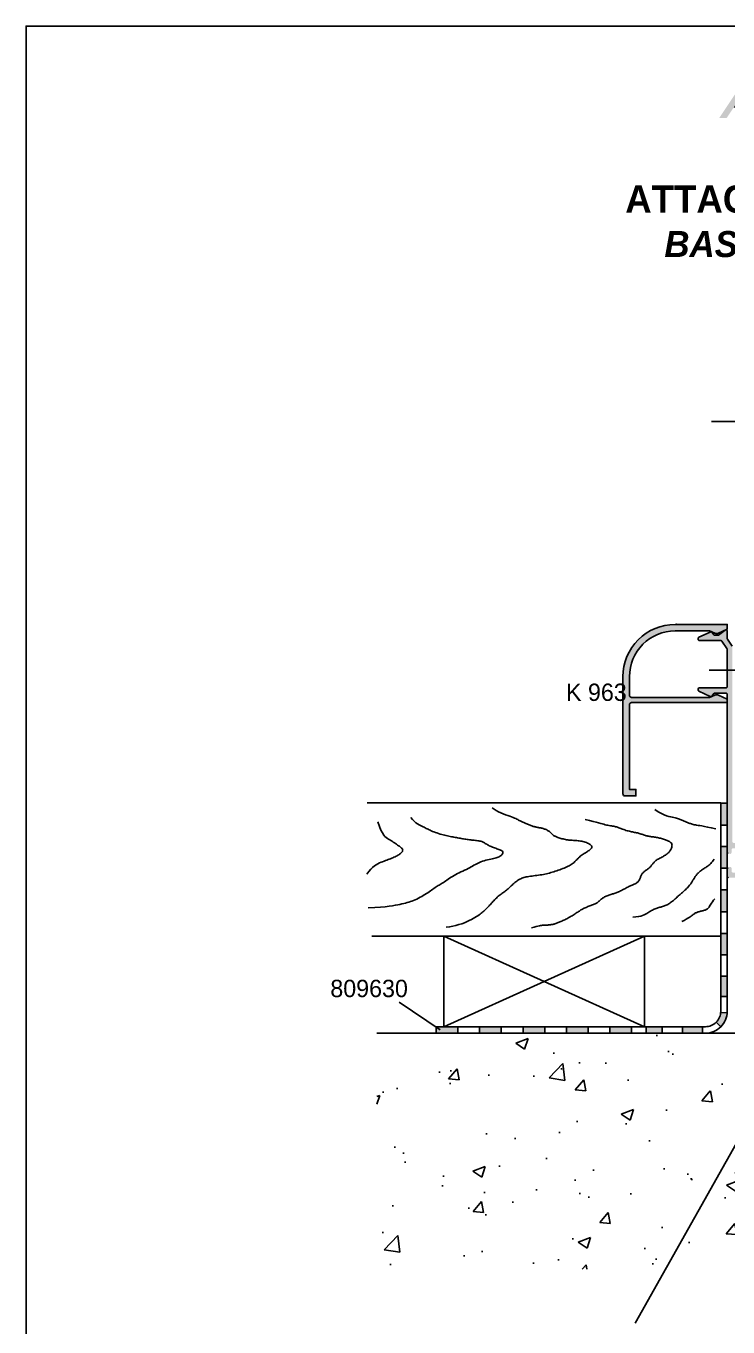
# Model space of a CAD drawing. Header units: millimetres. Extents: x -153 to 2280, y 0 to 724.
# Drawn here: x 1150 to 1230.8, y 544.2 to 694 of the extents above; entities that cross this region are included whole.
import ezdxf
from ezdxf.enums import TextEntityAlignment as Align

# ---------------------------------------------------------------- set-up
doc = ezdxf.new("R2010")
doc.units = ezdxf.units.MM
doc.header["$LTSCALE"] = 0.025
doc.header["$MEASUREMENT"] = 0
doc.linetypes.add('CENTER', pattern=[2, 1.25, -0.25, 0.25, -0.25])
for name, color, linetype in [('ASSI', 1, 'CENTER'), ('FILL', 253, 'Continuous'), ('FINE', 7, 'Continuous'), ('GOMMA', 80, 'Continuous'), ('GROSSA', 8, 'Continuous'), ('MARCHIO', 7, 'Continuous'), ('MURO', 5, 'Continuous'), ('QUOTE', 254, 'Continuous'), ('TESTO', 2, 'Continuous'), ('TRATTEGGI', 140, 'Continuous')]:
    doc.layers.add(name, color=color, linetype=linetype)
doc.styles.add('Aluk Text', font='GOTHIC.TTF')
doc.styles.add('CARTIGLIO', font='GOTHIC.TTF')
doc.styles.get("Standard").update_dxf_attribs({"font": 'arial.ttf'})

# ---------------------------------------------------------------- blocks, each defined once
blk = doc.blocks.new('NMC')
at = {"layer": 'MARCHIO'}
blk.add_line((3.48, -10.6), (3.48, -5), dxfattribs=at)
at = {"layer": 'MARCHIO', "const_width": 0.715}
blk.add_lwpolyline([(-16.55, -6.25), (-16.55, -9.16, -1), (-18.71, -9.16), (-18.71, -6.25)], format="xyb", dxfattribs=at)
at = {"layer": 'MARCHIO'}
blk.add_lwpolyline([(15.08, -10.6), (-8.93, -10.6), (-8.93, -5), (15.08, -5)], close=True, dxfattribs=at)
blk.add_circle((-13.11, -5.43), 0.354, dxfattribs=at)
for points in [[(-15.33, -4.97), (-13.83, -4.97), (-15.33, -10.6), (-13.83, -10.6)], [(-25.23, -10.6), (-24.37, -10.6), (-22.33, -6.25), (-22.31, -7.51)], [(-22.33, -6.25), (-22.31, -7.51), (-21.6, -6.25), (-21.6, -10.6)], [(-21.23, -6.25), (-20.51, -6.25), (-21.23, -10.6), (-20.51, -9.88)], [(-12.31, -6.35), (-10.47, -6.35), (-13.81, -8.47), (-11.97, -8.47)], [(-23.11, -8.71), (-23.58, -9.42), (-22.31, -8.71), (-22.31, -9.42)], [(-22.31, -10.6), (-21.6, -10.6), (-22.31, -7.51)], [(-13.81, -8.47), (-11.97, -8.47), (-12.31, -10.6), (-10.47, -10.6)], [(-20.51, -9.88), (-21.23, -10.6), (-19.14, -9.88), (-19.14, -10.6)]]:
    blk.add_solid(points, dxfattribs=at)
blk.add_text('R', height=0.356, dxfattribs=at).set_placement((-13.11, -5.43), align=Align.MIDDLE)
at = {"layer": 'MARCHIO', "color": 2, "style": 'CARTIGLIO'}
for tag, p in [('SERIE', (-2.72, -7.8)), ('PAG', (9.28, -7.8))]:
    blk.add_attdef(tag, text='', height=2.4, dxfattribs=at).set_placement(p, align=Align.MIDDLE)
blk.add_attdef('REVISIONE', text='', height=1.2, dxfattribs=at).set_placement((16.73, -7.8), align=Align.MIDDLE_LEFT)

msp = doc.modelspace()

# ---------------------------------------------------------------- hatches: boundary and pattern name
at = {"layer": 'FILL'}
h = msp.add_hatch(color=256, dxfattribs=at)
edge = h.paths.add_edge_path()
edge.add_arc((1224.698, 619.093), 5.25, 90, 180)
edge.add_line((1219.448, 619.093), (1219.448, 616.943))
edge.add_arc((1219.698, 616.943), 0.25, 180, 270)
edge.add_line((1219.698, 616.693), (1228.669, 616.693))
edge.add_line((1228.669, 616.693), (1229.28, 616.953))
edge.add_arc((1229.476, 616.493), 0.5, 65, 113.06, ccw=False)
edge.add_line((1229.687, 616.946), (1230.698, 616.475))
edge.add_line((1230.698, 616.475), (1230.698, 616.093))
edge.add_line((1230.698, 616.093), (1219.698, 616.093))
edge.add_arc((1219.698, 615.843), 0.25, 90, 180)
edge.add_line((1219.448, 615.843), (1219.448, 606.093))
edge.add_line((1219.448, 606.093), (1220.198, 606.093))
edge.add_line((1220.198, 606.093), (1220.198, 605.343))
edge.add_line((1220.198, 605.343), (1218.948, 605.343))
edge.add_arc((1218.948, 605.593), 0.25, 180, 270, ccw=False)
edge.add_line((1218.698, 605.593), (1218.698, 619.093))
edge.add_arc((1224.698, 619.093), 6, 90, 180, ccw=False)
edge.add_line((1224.698, 625.093), (1230.698, 625.093))
edge.add_line((1230.698, 625.093), (1230.698, 624.562))
edge.add_line((1230.698, 624.562), (1229.687, 624.09))
edge.add_arc((1229.476, 624.543), 0.5, 246.94, 295, ccw=False)
edge.add_line((1229.28, 624.083), (1228.669, 624.343))
edge.add_line((1228.669, 624.343), (1224.698, 624.343))
h = msp.add_hatch(color=256, dxfattribs=at)
edge = h.paths.add_edge_path()
edge.add_line((1229.153, 623.903), (1228.953, 624.168))
edge.add_arc((1228.823, 624.093), 0.15, 30, 120)
edge.add_line((1228.748, 624.223), (1227.435, 623.613))
edge.add_arc((1227.499, 623.477), 0.15, 114.92105, 180)
edge.add_line((1227.349, 623.477), (1227.349, 623.393))
edge.add_arc((1227.499, 623.393), 0.15, 180, 270)
edge.add_line((1227.499, 623.243), (1229.969, 623.243))
edge.add_arc((1229.969, 623.093), 0.15, 34.55348, 90, ccw=False)
edge.add_line((1230.092, 623.178), (1230.672, 622.336))
edge.add_arc((1230.548, 622.251), 0.15, 0, 34.55348, ccw=False)
edge.add_line((1230.698, 622.251), (1230.698, 617.943))
edge.add_arc((1230.548, 617.943), 0.15, -90, 0, ccw=False)
edge.add_line((1230.548, 617.793), (1227.499, 617.793))
edge.add_arc((1227.499, 617.643), 0.15, 90, 180)
edge.add_line((1227.349, 617.643), (1227.349, 617.559))
edge.add_arc((1227.499, 617.559), 0.15, 180, 245.07895)
edge.add_line((1227.435, 617.423), (1228.748, 616.813))
edge.add_arc((1228.823, 616.943), 0.15, 240, 330)
edge.add_line((1228.953, 616.868), (1229.153, 617.134))
edge.add_arc((1229.273, 617.043), 0.15, 90, 142.94732, ccw=False)
edge.add_line((1229.273, 617.193), (1230.548, 617.193))
edge.add_arc((1230.548, 617.043), 0.15, 0, 90, ccw=False)
edge.add_line((1230.698, 617.043), (1230.698, 598.881))
edge.add_arc((1230.848, 598.881), 0.15, 180, 255)
edge.add_line((1230.81, 598.736), (1231.01, 598.682))
edge.add_arc((1231.048, 598.827), 0.15, 255, 360)
edge.add_line((1231.198, 598.827), (1231.198, 599.177))
edge.add_arc((1231.348, 599.177), 0.15, 90, 180, ccw=False)
edge.add_line((1231.348, 599.327), (1232.448, 599.327))
edge.add_arc((1232.448, 599.177), 0.15, 0, 90, ccw=False)
edge.add_line((1232.598, 599.177), (1232.598, 596.677))
edge.add_arc((1232.448, 596.677), 0.15, -90, 0, ccw=False)
edge.add_line((1232.448, 596.527), (1231.348, 596.527))
edge.add_arc((1231.348, 596.677), 0.15, 180, 270, ccw=False)
edge.add_line((1231.198, 596.677), (1231.198, 597.027))
edge.add_arc((1231.048, 597.027), 0.15, 0, 105)
edge.add_line((1231.01, 597.172), (1230.81, 597.118))
edge.add_arc((1230.848, 596.973), 0.15, 105, 180)
edge.add_line((1230.698, 596.973), (1230.698, 596.077))
edge.add_arc((1230.848, 596.077), 0.15, 180, 270)
edge.add_line((1230.848, 595.927), (1232.948, 595.927))
edge.add_arc((1232.948, 596.177), 0.25, 270, 360)
edge.add_line((1233.198, 596.177), (1233.198, 599.677))
edge.add_arc((1232.948, 599.677), 0.25, 0, 90)
edge.add_line((1232.948, 599.927), (1231.448, 599.927))
edge.add_arc((1231.448, 600.077), 0.15, 180, 270, ccw=False)
edge.add_line((1231.298, 600.077), (1231.298, 622.526))
edge.add_arc((1231.148, 622.526), 0.15, 360, 394.55348)
edge.add_line((1231.272, 622.611), (1230.725, 623.406))
edge.add_arc((1230.848, 623.491), 0.15, 180, 214.55348, ccw=False)
edge.add_line((1230.698, 623.491), (1230.698, 624.326))
edge.add_arc((1230.548, 624.326), 0.15, 0, 126.56321)
edge.add_line((1230.459, 624.447), (1229.685, 623.873))
edge.add_arc((1229.596, 623.993), 0.15, 270, 306.56321, ccw=False)
edge.add_line((1229.596, 623.843), (1229.273, 623.843))
edge.add_arc((1229.273, 623.993), 0.15, 217.05268, 270, ccw=False)
h = msp.add_hatch(dxfattribs=at)
h.set_pattern_fill('AR-CONC', color=256, scale=0.08, style=0)
h.set_pattern_definition([(50, (1145, 397), (14.5748, -1.2751), [1.524, -16.764]), (355, (1145, 397), (-2.8194, 15.2845), [1.2192, -13.4112]), (100.451, (1146.215, 396.894), (11.7554, 14.0093), [1.2952, -14.2472]), (46.184, (1145, 401.064), (21.6863, -3.3634), [2.286, -25.146]), (96.636, (1146.807, 400.784), (18.9923, 19.794), [1.9428, -21.3708]), (351.184, (1145, 401.064), (18.9924, 19.794), [1.8288, -20.1168]), (21, (1147.032, 400.048), (12.1292, -8.18124), [1.524, -16.764]), (326, (1147.032, 400.048), (4.9442, 14.735), [1.2192, -13.4112]), (71.4514, (1148.043, 399.366), (17.0733, 6.5538), [1.2952, -14.2472]), (37.5, (1145, 397), (0.24709, 6.7644), [0, -13.24864, 0, -13.6144, 0, -13.462]), (7.5, (1145, 397), (5.34557, 8.01445), [0, -7.76224, 0, -12.94384, 0, -5.1308]), (327.5, (1140.4686, 397), (10.84725, -0.4583), [0, -5.08, 0, -15.8496, 0, -21.0312]), (317.5, (1138.437, 397), (11.85033, 2.03412), [0, -6.604, 0, -10.52576, 0, -14.9352])])
h.paths.add_polyline_path([(1324.438, 573.028), (1319.438, 578.028), (1280.519, 578.028), (1264.403, 578.028), (1264.403, 573.738), (1265.553, 567.341, -0.4907267), (1265.311, 567.028), (1254.247, 567.028), (1243.184, 567.028, -0.4907267), (1242.942, 567.341), (1244.092, 573.738), (1244.092, 578.028), (1233.622, 578.028), (1229.486, 578.028), (1205.123, 550.863), (1324.438, 550.863)])
h.paths.add_polyline_path([(1229.486, 578.028), (1190.388, 578.028), (1190.388, 550.863), (1205.123, 550.863)])
at = {"layer": 'FINE'}
h = msp.add_hatch(color=256, dxfattribs=at)
h.paths.add_polyline_path([(1230.698, 604.519), (1229.948, 604.519), (1229.948, 601.992), (1230.698, 601.992)])
h.paths.add_polyline_path([(1230.698, 599.519), (1229.948, 599.519), (1229.948, 597.019), (1230.698, 597.019)])
h.paths.add_polyline_path([(1230.698, 594.519), (1229.948, 594.519), (1229.948, 592.019), (1230.698, 592.019)])
h.paths.add_polyline_path([(1230.698, 589.519), (1229.948, 589.519), (1229.948, 589.184), (1229.948, 587.045), (1230.698, 587.045)])
h.paths.add_polyline_path([(1230.698, 584.615), (1229.948, 584.615), (1229.948, 582.239), (1230.698, 582.239)])
h.paths.add_polyline_path([(1230.693, 580.365), (1229.944, 580.41, -0.1815019), (1229.436, 579.291), (1229.966, 578.76, 0.1820376)])
h.paths.add_polyline_path([(1227.836, 578.778), (1225.537, 578.778), (1225.537, 578.028), (1227.836, 578.028)])
h.paths.add_polyline_path([(1223.228, 578.778), (1221.352, 578.778), (1221.352, 578.028), (1223.228, 578.028)])
h.paths.add_polyline_path([(1219.698, 578.778), (1217.198, 578.778), (1217.198, 578.028), (1219.698, 578.028)])
h.paths.add_polyline_path([(1214.698, 578.778), (1212.198, 578.778), (1212.198, 578.028), (1214.698, 578.028)])
h.paths.add_polyline_path([(1209.698, 578.778), (1207.198, 578.778), (1207.198, 578.028), (1209.698, 578.028)])
h.paths.add_polyline_path([(1204.698, 578.778), (1202.198, 578.778), (1202.198, 578.028), (1204.698, 578.028)])
h.paths.add_polyline_path([(1199.698, 578.778), (1198.09, 578.778), (1197.198, 578.778), (1197.198, 578.028), (1199.698, 578.028)])

# ---------------------------------------------------------------- linework, layer by layer
at = {"layer": 'ASSI', "ltscale": 250}
for p, q in [((1228.872, 648.472), (1312.886, 648.472)), ((1236.433, 619.844), (1228.532, 619.844))]:
    msp.add_line(p, q, dxfattribs=at)
at = {"layer": 'FINE'}
for p, q in [((1198.09, 578.778), (1221.198, 589.184)), ((1198.09, 589.184), (1221.198, 578.778))]:
    msp.add_line(p, q, dxfattribs=at)
msp.add_lwpolyline([(1189.245, 604.545), (1229.948, 604.545), (1229.948, 589.184), (1189.808, 589.184)], dxfattribs=at)
msp.add_lwpolyline([(1198.09, 589.184), (1221.198, 589.184), (1221.198, 578.778), (1198.09, 578.778)], close=True, dxfattribs=at)
at = {"layer": 'FINE', "color": 1, "linetype": 'ByBlock'}
msp.add_point((1224.872, 625.093), dxfattribs=at)
at = {"layer": 'GOMMA'}
for p, q in [((1229.948, 601.992), (1230.698, 601.992)), ((1229.948, 599.519), (1230.698, 599.519)), ((1229.948, 597.019), (1230.698, 597.019)), ((1229.948, 594.519), (1230.698, 594.519)), ((1229.948, 592.019), (1230.698, 592.019)), ((1229.948, 589.519), (1230.698, 589.519)), ((1229.948, 587.045), (1230.698, 587.045)), ((1229.948, 584.615), (1230.698, 584.615)), ((1229.948, 582.239), (1230.698, 582.239)), ((1229.944, 580.41), (1230.693, 580.365)), ((1199.698, 578.778), (1199.698, 578.028)), ((1202.198, 578.778), (1202.198, 578.028)), ((1204.698, 578.778), (1204.698, 578.028)), ((1207.198, 578.778), (1207.198, 578.028)), ((1209.698, 578.778), (1209.698, 578.028)), ((1212.198, 578.778), (1212.198, 578.028)), ((1214.698, 578.778), (1214.698, 578.028)), ((1217.198, 578.778), (1217.198, 578.028)), ((1219.698, 578.778), (1219.698, 578.028)), ((1221.352, 578.778), (1221.352, 578.028)), ((1223.228, 578.778), (1223.228, 578.028)), ((1225.537, 578.778), (1225.537, 578.028)), ((1227.836, 578.778), (1227.836, 578.028)), ((1229.966, 578.76), (1229.436, 579.291))]:
    msp.add_line(p, q, dxfattribs=at)
msp.add_lwpolyline([(1197.198, 578.028), (1228.198, 578.028, 0.4142136), (1230.698, 580.528), (1230.698, 604.519), (1229.948, 604.519), (1229.948, 580.528, -0.4142136), (1228.198, 578.778), (1197.198, 578.778), (1197.198, 578.028)], format="xyb", close=True, dxfattribs=at)
at = {"layer": 'GROSSA'}
msp.add_lwpolyline([(1224.698, 624.343, 0.4142136), (1219.448, 619.093), (1219.448, 616.943, 0.4142136), (1219.698, 616.693), (1228.669, 616.693), (1229.28, 616.953, -0.2128302), (1229.687, 616.946), (1230.698, 616.475), (1230.698, 616.093), (1219.698, 616.093, 0.4142136), (1219.448, 615.843), (1219.448, 606.093), (1220.198, 606.093), (1220.198, 605.343), (1218.948, 605.343, -0.4142136), (1218.698, 605.593), (1218.698, 619.093, -0.4142136), (1224.698, 625.093), (1230.698, 625.093), (1230.698, 624.562), (1229.687, 624.09, -0.2128302), (1229.28, 624.083), (1228.669, 624.343)], format="xyb", close=True, dxfattribs=at)
for points in [[(1231.272, 622.611), (1230.725, 623.406, -0.1519209), (1230.698, 623.491), (1230.698, 624.326, 0.6161862), (1230.459, 624.447), (1229.685, 623.873, -0.1609045), (1229.596, 623.843), (1229.273, 623.843, -0.2352262), (1229.153, 623.903), (1228.953, 624.168, 0.4142136), (1228.748, 624.223), (1227.435, 623.613, 0.2918472), (1227.349, 623.477), (1227.349, 623.393, 0.4142136), (1227.499, 623.243), (1229.969, 623.243, -0.2467644), (1230.092, 623.178), (1230.672, 622.336, -0.1519209), (1230.698, 622.251), (1230.698, 617.943, -0.4142136), (1230.548, 617.793), (1227.499, 617.793, 0.4142136), (1227.349, 617.643), (1227.349, 617.559, 0.2918472), (1227.435, 617.423), (1228.748, 616.813, 0.4142136), (1228.953, 616.868), (1229.153, 617.134, -0.2352262), (1229.273, 617.193), (1230.548, 617.193, -0.4142136), (1230.698, 617.043), (1230.698, 598.881, 0.3394543), (1230.81, 598.736)], [(1230.81, 597.118, 0.3394543), (1230.698, 596.973), (1230.698, 596.077, 0.4142136), (1230.848, 595.927)]]:
    msp.add_lwpolyline(points, format="xyb", dxfattribs=at)
at = {"layer": 'MARCHIO'}
for points in [[(1360, 694), (1150, 694), (1150, 397), (1360, 397)], [(1150, 397), (1150, 694), (1360, 694), (1360, 397)]]:
    msp.add_lwpolyline(points, close=True, dxfattribs=at)
at = {"layer": 'MURO'}
msp.add_lwpolyline([(1190.388, 578.028), (1319.438, 578.028), (1324.438, 573.028), (1324.438, 550.863)], dxfattribs=at)
at = {"layer": 'QUOTE'}
for p, q in [((1243.409, 586.113), (1220.116, 544.65)), ((1192.931, 581.584), (1197.673, 578.418))]:
    msp.add_line(p, q, dxfattribs=at)
at = {"layer": 'TRATTEGGI'}
for points in [[(1203.664, 603.991), (1203.871, 603.812), (1204.108, 603.655), (1204.366, 603.517), (1204.637, 603.395), (1204.911, 603.287), (1205.181, 603.19), (1205.438, 603.102), (1205.673, 603.02), (1205.88, 602.943), (1206.06, 602.87), (1206.218, 602.801), (1206.355, 602.736), (1206.475, 602.674), (1206.582, 602.617), (1206.68, 602.564), (1206.77, 602.514), (1206.858, 602.469), (1206.942, 602.426), (1207.026, 602.387), (1207.108, 602.349), (1207.19, 602.312), (1207.274, 602.276), (1207.358, 602.239), (1207.446, 602.202), (1207.536, 602.163), (1207.628, 602.124), (1207.723, 602.084), (1207.818, 602.044), (1207.914, 602.005), (1208.009, 601.967), (1208.104, 601.931), (1208.197, 601.898), (1208.288, 601.868), (1208.376, 601.841), (1208.463, 601.816), (1208.549, 601.794), (1208.634, 601.773), (1208.719, 601.755), (1208.804, 601.737), (1208.889, 601.721), (1208.975, 601.706), (1209.061, 601.69), (1209.149, 601.675), (1209.236, 601.658), (1209.324, 601.64), (1209.413, 601.619), (1209.501, 601.596), (1209.59, 601.569), (1209.678, 601.539), (1209.766, 601.505), (1209.852, 601.467), (1209.937, 601.427), (1210.018, 601.384), (1210.097, 601.338), (1210.171, 601.29), (1210.24, 601.24), (1210.304, 601.189), (1210.363, 601.137), (1210.418, 601.084), (1210.471, 601.032), (1210.521, 600.982), (1210.571, 600.933), (1210.62, 600.887), (1210.67, 600.844), (1210.722, 600.804), (1210.776, 600.768), (1210.834, 600.735), (1210.897, 600.702), (1210.966, 600.671), (1211.042, 600.64), (1211.126, 600.607), (1211.219, 600.574), (1211.322, 600.538), (1211.434, 600.501), (1211.553, 600.463), (1211.678, 600.426), (1211.807, 600.391), (1211.939, 600.358), (1212.073, 600.329), (1212.206, 600.304), (1212.339, 600.284), (1212.47, 600.269), (1212.6, 600.258), (1212.731, 600.249), (1212.862, 600.242), (1212.993, 600.235), (1213.127, 600.228), (1213.262, 600.219), (1213.399, 600.209), (1213.538, 600.195), (1213.678, 600.178), (1213.818, 600.157), (1213.957, 600.132), (1214.096, 600.102), (1214.233, 600.067), (1214.367, 600.025), (1214.498, 599.978), (1214.624, 599.925), (1214.74, 599.868), (1214.846, 599.807), (1214.939, 599.743), (1215.016, 599.678), (1215.073, 599.611), (1215.11, 599.544), (1215.124, 599.478), (1215.116, 599.413), (1215.088, 599.347), (1215.042, 599.282), (1214.979, 599.216), (1214.903, 599.149), (1214.813, 599.082), (1214.713, 599.013), (1214.605, 598.943), (1214.49, 598.87), (1214.371, 598.797), (1214.249, 598.721), (1214.128, 598.643), (1214.008, 598.563), (1213.893, 598.481), (1213.785, 598.397), (1213.685, 598.311), (1213.591, 598.222), (1213.502, 598.133), (1213.417, 598.044), (1213.332, 597.955), (1213.247, 597.867), (1213.16, 597.781), (1213.067, 597.697), (1212.969, 597.616), (1212.865, 597.538), (1212.753, 597.463), (1212.635, 597.39), (1212.509, 597.319), (1212.377, 597.25), (1212.236, 597.182), (1212.088, 597.115), (1211.933, 597.049), (1211.77, 596.984), (1211.603, 596.92), (1211.432, 596.857), (1211.259, 596.796), (1211.084, 596.737), (1210.91, 596.68), (1210.738, 596.625), (1210.568, 596.573), (1210.401, 596.523), (1210.234, 596.475), (1210.067, 596.43), (1209.898, 596.388), (1209.726, 596.349), (1209.551, 596.313), (1209.37, 596.279), (1209.184, 596.249), (1208.993, 596.222), (1208.801, 596.196), (1208.608, 596.172), (1208.418, 596.148), (1208.233, 596.125), (1208.054, 596.102), (1207.885, 596.077), (1207.725, 596.051), (1207.576, 596.022), (1207.435, 595.99), (1207.301, 595.955), (1207.173, 595.914), (1207.05, 595.868), (1206.93, 595.816), (1206.813, 595.756), (1206.696, 595.689), (1206.58, 595.615), (1206.467, 595.536), (1206.355, 595.452), (1206.245, 595.364), (1206.138, 595.273), (1206.035, 595.182), (1205.935, 595.09), (1205.838, 594.999), (1205.745, 594.908), (1205.654, 594.819), (1205.563, 594.732), (1205.473, 594.647), (1205.381, 594.564), (1205.288, 594.484), (1205.192, 594.406), (1205.092, 594.332), (1204.989, 594.259), (1204.883, 594.187), (1204.775, 594.114), (1204.666, 594.04), (1204.557, 593.962), (1204.448, 593.879), (1204.339, 593.791), (1204.233, 593.696), (1204.128, 593.595), (1204.026, 593.492), (1203.927, 593.387), (1203.831, 593.282), (1203.74, 593.18), (1203.653, 593.081), (1203.571, 592.989), (1203.495, 592.904), (1203.423, 592.826), (1203.355, 592.754), (1203.289, 592.685), (1203.226, 592.62), (1203.164, 592.557), (1203.102, 592.495), (1203.039, 592.432), (1202.975, 592.368), (1202.908, 592.302), (1202.837, 592.234), (1202.762, 592.162), (1202.68, 592.088), (1202.592, 592.01), (1202.495, 591.928), (1202.389, 591.842), (1202.273, 591.751), (1202.145, 591.655), (1202.002, 591.555), (1201.844, 591.451), (1201.669, 591.344), (1201.474, 591.232), (1201.257, 591.117), (1201.018, 590.998), (1200.754, 590.877), (1200.467, 590.756), (1200.158, 590.638), (1199.829, 590.528), (1199.482, 590.427), (1199.118, 590.341), (1198.739, 590.271), (1198.346, 590.222)], [(1222.353, 603.788), (1222.764, 603.534), (1223.128, 603.336), (1223.448, 603.186), (1223.73, 603.075), (1223.977, 602.995), (1224.194, 602.939), (1224.385, 602.898), (1224.556, 602.864), (1224.709, 602.831), (1224.848, 602.796), (1224.974, 602.76), (1225.09, 602.724), (1225.197, 602.686), (1225.297, 602.649), (1225.392, 602.611), (1225.484, 602.573), (1225.576, 602.535), (1225.667, 602.497), (1225.757, 602.459), (1225.846, 602.421), (1225.936, 602.383), (1226.025, 602.345), (1226.113, 602.307), (1226.202, 602.27), (1226.291, 602.232), (1226.381, 602.194), (1226.474, 602.158), (1226.572, 602.122), (1226.675, 602.089), (1226.785, 602.058), (1226.904, 602.029), (1227.033, 602.004), (1227.175, 601.981), (1227.34, 601.958), (1227.537, 601.929), (1227.778, 601.891), (1228.073, 601.84), (1228.434, 601.771), (1228.87, 601.679), (1229.393, 601.561)], [(1190.496, 602.371), (1190.679, 601.829), (1190.85, 601.407), (1191.01, 601.087), (1191.161, 600.851), (1191.306, 600.681), (1191.447, 600.559), (1191.584, 600.467), (1191.72, 600.388), (1191.856, 600.306), (1191.992, 600.221), (1192.128, 600.132), (1192.261, 600.042), (1192.392, 599.952), (1192.519, 599.864), (1192.641, 599.778), (1192.758, 599.696), (1192.868, 599.62), (1192.971, 599.548), (1193.065, 599.48), (1193.147, 599.415), (1193.218, 599.352), (1193.274, 599.289), (1193.316, 599.227), (1193.34, 599.165), (1193.347, 599.101), (1193.337, 599.036), (1193.312, 598.97), (1193.272, 598.903), (1193.219, 598.837), (1193.154, 598.771), (1193.079, 598.706), (1192.994, 598.642), (1192.902, 598.579), (1192.802, 598.518), (1192.695, 598.459), (1192.583, 598.4), (1192.465, 598.343), (1192.341, 598.287), (1192.214, 598.232), (1192.083, 598.178), (1191.948, 598.124), (1191.81, 598.071), (1191.667, 598.016), (1191.519, 597.96), (1191.366, 597.902), (1191.207, 597.841), (1191.041, 597.775), (1190.867, 597.705), (1190.686, 597.629), (1190.497, 597.539), (1190.301, 597.43), (1190.099, 597.295), (1189.89, 597.126), (1189.675, 596.916), (1189.455, 596.659), (1189.23, 596.347)], [(1194.294, 602.877), (1194.485, 602.634), (1194.676, 602.433), (1194.865, 602.268), (1195.049, 602.135), (1195.227, 602.026), (1195.396, 601.937), (1195.555, 601.863), (1195.7, 601.797), (1195.83, 601.735), (1195.949, 601.676), (1196.061, 601.618), (1196.169, 601.562), (1196.277, 601.506), (1196.389, 601.449), (1196.509, 601.392), (1196.641, 601.333), (1196.788, 601.272), (1196.947, 601.209), (1197.117, 601.146), (1197.294, 601.084), (1197.475, 601.023), (1197.658, 600.965), (1197.84, 600.911), (1198.017, 600.861), (1198.187, 600.816), (1198.352, 600.776), (1198.511, 600.74), (1198.665, 600.708), (1198.815, 600.678), (1198.962, 600.651), (1199.106, 600.624), (1199.249, 600.599), (1199.391, 600.574), (1199.533, 600.549), (1199.673, 600.524), (1199.813, 600.499), (1199.952, 600.475), (1200.09, 600.451), (1200.227, 600.428), (1200.363, 600.405), (1200.499, 600.383), (1200.634, 600.362), (1200.769, 600.342), (1200.904, 600.323), (1201.038, 600.304), (1201.173, 600.286), (1201.308, 600.269), (1201.444, 600.253), (1201.58, 600.238), (1201.716, 600.222), (1201.85, 600.206), (1201.98, 600.189), (1202.106, 600.17), (1202.225, 600.148), (1202.337, 600.122), (1202.44, 600.093), (1202.533, 600.059), (1202.619, 600.021), (1202.699, 599.979), (1202.777, 599.934), (1202.854, 599.886), (1202.933, 599.835), (1203.016, 599.783), (1203.107, 599.73), (1203.206, 599.676), (1203.314, 599.622), (1203.428, 599.567), (1203.548, 599.514), (1203.672, 599.462), (1203.798, 599.411), (1203.925, 599.362), (1204.052, 599.317), (1204.178, 599.274), (1204.299, 599.233), (1204.415, 599.194), (1204.523, 599.154), (1204.62, 599.114), (1204.705, 599.072), (1204.775, 599.028), (1204.829, 598.979), (1204.864, 598.926), (1204.881, 598.87), (1204.882, 598.81), (1204.868, 598.749), (1204.84, 598.687), (1204.799, 598.626), (1204.747, 598.565), (1204.685, 598.507), (1204.614, 598.451), (1204.534, 598.399), (1204.444, 598.349), (1204.342, 598.302), (1204.23, 598.257), (1204.105, 598.215), (1203.967, 598.174), (1203.816, 598.136), (1203.651, 598.098), (1203.475, 598.061), (1203.291, 598.023), (1203.102, 597.983), (1202.91, 597.939), (1202.72, 597.89), (1202.534, 597.835), (1202.356, 597.773), (1202.186, 597.702), (1202.024, 597.624), (1201.867, 597.54), (1201.712, 597.451), (1201.556, 597.359), (1201.396, 597.264), (1201.231, 597.168), (1201.056, 597.072), (1200.87, 596.978), (1200.674, 596.885), (1200.472, 596.792), (1200.266, 596.698), (1200.059, 596.603), (1199.852, 596.507), (1199.649, 596.407), (1199.452, 596.305), (1199.263, 596.199), (1199.083, 596.09), (1198.91, 595.98), (1198.746, 595.871), (1198.589, 595.764), (1198.439, 595.661), (1198.296, 595.562), (1198.16, 595.469), (1198.03, 595.385), (1197.905, 595.306), (1197.785, 595.232), (1197.666, 595.16), (1197.55, 595.09), (1197.434, 595.02), (1197.317, 594.947), (1197.198, 594.87), (1197.076, 594.789), (1196.95, 594.702), (1196.82, 594.611), (1196.684, 594.515), (1196.543, 594.416), (1196.394, 594.314), (1196.239, 594.209), (1196.075, 594.103), (1195.903, 593.995), (1195.725, 593.886), (1195.54, 593.779), (1195.353, 593.675), (1195.163, 593.574), (1194.973, 593.479), (1194.784, 593.39), (1194.598, 593.31), (1194.416, 593.238), (1194.237, 593.175), (1194.056, 593.117), (1193.871, 593.064), (1193.679, 593.015), (1193.477, 592.966), (1193.262, 592.917), (1193.032, 592.867), (1192.782, 592.813), (1192.499, 592.757), (1192.171, 592.7), (1191.785, 592.644), (1191.326, 592.589), (1190.781, 592.538), (1190.137, 592.49), (1189.381, 592.449)], [(1214.351, 602.624), (1214.855, 602.516), (1215.273, 602.419), (1215.619, 602.333), (1215.902, 602.256), (1216.136, 602.189), (1216.332, 602.131), (1216.503, 602.081), (1216.659, 602.038), (1216.812, 602.001), (1216.961, 601.97), (1217.107, 601.944), (1217.248, 601.92), (1217.385, 601.898), (1217.514, 601.877), (1217.637, 601.855), (1217.752, 601.831), (1217.859, 601.804), (1217.959, 601.774), (1218.055, 601.742), (1218.149, 601.707), (1218.243, 601.671), (1218.339, 601.633), (1218.439, 601.593), (1218.546, 601.552), (1218.661, 601.511), (1218.783, 601.469), (1218.91, 601.428), (1219.041, 601.388), (1219.174, 601.349), (1219.307, 601.313), (1219.438, 601.279), (1219.567, 601.249), (1219.692, 601.222), (1219.812, 601.198), (1219.928, 601.177), (1220.041, 601.156), (1220.151, 601.135), (1220.259, 601.113), (1220.365, 601.09), (1220.47, 601.063), (1220.574, 601.033), (1220.678, 601), (1220.78, 600.964), (1220.882, 600.928), (1220.983, 600.892), (1221.083, 600.857), (1221.182, 600.823), (1221.281, 600.793), (1221.379, 600.766), (1221.476, 600.743), (1221.574, 600.723), (1221.673, 600.705), (1221.774, 600.688), (1221.877, 600.672), (1221.982, 600.657), (1222.091, 600.641), (1222.204, 600.625), (1222.32, 600.608), (1222.438, 600.589), (1222.557, 600.57), (1222.678, 600.548), (1222.799, 600.525), (1222.918, 600.5), (1223.037, 600.472), (1223.152, 600.443), (1223.266, 600.411), (1223.376, 600.377), (1223.483, 600.342), (1223.586, 600.305), (1223.686, 600.266), (1223.781, 600.226), (1223.872, 600.186), (1223.958, 600.144), (1224.039, 600.101), (1224.112, 600.055), (1224.177, 600.006), (1224.233, 599.954), (1224.279, 599.896), (1224.314, 599.833), (1224.336, 599.764), (1224.346, 599.688), (1224.343, 599.606), (1224.329, 599.52), (1224.306, 599.432), (1224.274, 599.342), (1224.236, 599.252), (1224.191, 599.165), (1224.142, 599.08), (1224.09, 599), (1224.034, 598.925), (1223.973, 598.853), (1223.908, 598.784), (1223.837, 598.718), (1223.76, 598.655), (1223.676, 598.593), (1223.585, 598.532), (1223.487, 598.472), (1223.382, 598.413), (1223.274, 598.355), (1223.163, 598.297), (1223.053, 598.239), (1222.944, 598.182), (1222.84, 598.125), (1222.741, 598.068), (1222.65, 598.011), (1222.566, 597.954), (1222.489, 597.897), (1222.418, 597.839), (1222.353, 597.781), (1222.292, 597.723), (1222.236, 597.664), (1222.184, 597.604), (1222.135, 597.544), (1222.088, 597.483), (1222.041, 597.421), (1221.995, 597.36), (1221.948, 597.3), (1221.898, 597.24), (1221.845, 597.181), (1221.787, 597.123), (1221.724, 597.067), (1221.657, 597.012), (1221.587, 596.958), (1221.514, 596.905), (1221.44, 596.852), (1221.366, 596.799), (1221.293, 596.746), (1221.222, 596.693), (1221.154, 596.639), (1221.089, 596.583), (1221.028, 596.526), (1220.972, 596.467), (1220.919, 596.406), (1220.871, 596.342), (1220.829, 596.274), (1220.791, 596.203), (1220.759, 596.129), (1220.73, 596.052), (1220.704, 595.973), (1220.678, 595.893), (1220.651, 595.815), (1220.621, 595.738), (1220.587, 595.665), (1220.546, 595.596), (1220.498, 595.532), (1220.443, 595.474), (1220.381, 595.419), (1220.314, 595.369), (1220.242, 595.323), (1220.167, 595.279), (1220.088, 595.238), (1220.006, 595.2), (1219.923, 595.162), (1219.838, 595.125), (1219.75, 595.088), (1219.659, 595.05), (1219.565, 595.009), (1219.466, 594.965), (1219.363, 594.916), (1219.255, 594.862), (1219.142, 594.802), (1219.024, 594.738), (1218.904, 594.67), (1218.782, 594.602), (1218.661, 594.533), (1218.54, 594.467), (1218.423, 594.404), (1218.309, 594.347), (1218.201, 594.297), (1218.097, 594.253), (1217.997, 594.214), (1217.899, 594.179), (1217.802, 594.147), (1217.705, 594.117), (1217.607, 594.089), (1217.508, 594.061), (1217.405, 594.032), (1217.3, 594.001), (1217.194, 593.97), (1217.088, 593.936), (1216.982, 593.9), (1216.878, 593.861), (1216.777, 593.819), (1216.68, 593.774), (1216.588, 593.724), (1216.5, 593.672), (1216.416, 593.617), (1216.337, 593.561), (1216.263, 593.503), (1216.192, 593.446), (1216.126, 593.39), (1216.064, 593.335), (1216.006, 593.282), (1215.95, 593.232), (1215.894, 593.183), (1215.838, 593.137), (1215.78, 593.092), (1215.717, 593.048), (1215.65, 593.005), (1215.574, 592.964), (1215.491, 592.923), (1215.401, 592.883), (1215.304, 592.843), (1215.202, 592.803), (1215.097, 592.764), (1214.989, 592.724), (1214.881, 592.684), (1214.773, 592.643), (1214.666, 592.602), (1214.561, 592.559), (1214.457, 592.515), (1214.355, 592.47), (1214.254, 592.424), (1214.155, 592.375), (1214.058, 592.325), (1213.962, 592.272), (1213.868, 592.217), (1213.774, 592.16), (1213.681, 592.1), (1213.587, 592.039), (1213.491, 591.975), (1213.392, 591.91), (1213.291, 591.843), (1213.186, 591.774), (1213.076, 591.704), (1212.962, 591.633), (1212.845, 591.561), (1212.726, 591.489), (1212.605, 591.419), (1212.483, 591.349), (1212.361, 591.282), (1212.24, 591.217), (1212.121, 591.156), (1212.003, 591.097), (1211.887, 591.041), (1211.774, 590.989), (1211.663, 590.938), (1211.554, 590.891), (1211.448, 590.846), (1211.345, 590.804), (1211.246, 590.764), (1211.149, 590.727), (1211.054, 590.692), (1210.962, 590.659), (1210.872, 590.63), (1210.784, 590.603), (1210.697, 590.58), (1210.611, 590.559), (1210.526, 590.542), (1210.442, 590.527), (1210.36, 590.515), (1210.281, 590.506), (1210.204, 590.498), (1210.13, 590.492), (1210.06, 590.487), (1209.995, 590.483), (1209.934, 590.481), (1209.876, 590.478), (1209.819, 590.476), (1209.763, 590.474), (1209.706, 590.472), (1209.645, 590.47), (1209.58, 590.466), (1209.509, 590.462), (1209.43, 590.457), (1209.338, 590.447), (1209.226, 590.431), (1209.089, 590.407), (1208.921, 590.371), (1208.716, 590.322), (1208.468, 590.256), (1208.172, 590.171)], [(1229.19, 598.068), (1229.094, 597.923), (1228.996, 597.792), (1228.897, 597.672), (1228.798, 597.565), (1228.699, 597.468), (1228.601, 597.381), (1228.504, 597.303), (1228.409, 597.233), (1228.317, 597.17), (1228.228, 597.112), (1228.141, 597.059), (1228.055, 597.008), (1227.972, 596.959), (1227.89, 596.909), (1227.809, 596.857), (1227.73, 596.803), (1227.651, 596.743), (1227.574, 596.68), (1227.498, 596.614), (1227.425, 596.545), (1227.354, 596.475), (1227.287, 596.404), (1227.224, 596.333), (1227.164, 596.263), (1227.11, 596.194), (1227.059, 596.126), (1227.012, 596.059), (1226.967, 595.992), (1226.924, 595.924), (1226.883, 595.856), (1226.842, 595.786), (1226.801, 595.714), (1226.76, 595.64), (1226.716, 595.564), (1226.67, 595.485), (1226.621, 595.404), (1226.567, 595.321), (1226.508, 595.235), (1226.443, 595.147), (1226.371, 595.056), (1226.291, 594.963), (1226.205, 594.869), (1226.114, 594.774), (1226.018, 594.679), (1225.921, 594.584), (1225.822, 594.491), (1225.724, 594.401), (1225.628, 594.314), (1225.534, 594.23), (1225.443, 594.149), (1225.354, 594.071), (1225.265, 593.993), (1225.176, 593.915), (1225.087, 593.837), (1224.996, 593.756), (1224.902, 593.672), (1224.806, 593.585), (1224.706, 593.496), (1224.605, 593.405), (1224.502, 593.315), (1224.398, 593.227), (1224.293, 593.142), (1224.188, 593.062), (1224.083, 592.989), (1223.979, 592.923), (1223.876, 592.865), (1223.773, 592.812), (1223.67, 592.766), (1223.567, 592.723), (1223.464, 592.685), (1223.36, 592.65), (1223.256, 592.618), (1223.151, 592.587), (1223.046, 592.557), (1222.94, 592.527), (1222.834, 592.497), (1222.728, 592.465), (1222.622, 592.432), (1222.517, 592.396), (1222.412, 592.356), (1222.308, 592.313), (1222.204, 592.266), (1222.099, 592.215), (1221.994, 592.159), (1221.887, 592.099), (1221.778, 592.035), (1221.666, 591.966), (1221.551, 591.892), (1221.43, 591.814), (1221.298, 591.735), (1221.147, 591.656), (1220.967, 591.582), (1220.753, 591.515), (1220.496, 591.458), (1220.187, 591.414), (1219.82, 591.386)], [(1229.291, 593.512), (1229.135, 593.331), (1229.006, 593.165), (1228.899, 593.015), (1228.81, 592.88), (1228.735, 592.759), (1228.67, 592.653), (1228.611, 592.559), (1228.553, 592.479), (1228.493, 592.41), (1228.43, 592.353), (1228.364, 592.304), (1228.295, 592.264), (1228.222, 592.23), (1228.146, 592.202), (1228.067, 592.177), (1227.983, 592.154), (1227.896, 592.132), (1227.806, 592.111), (1227.714, 592.089), (1227.622, 592.067), (1227.531, 592.045), (1227.442, 592.021), (1227.356, 591.996), (1227.274, 591.968), (1227.197, 591.939), (1227.125, 591.906), (1227.056, 591.871), (1226.988, 591.832), (1226.921, 591.79), (1226.853, 591.744), (1226.782, 591.694), (1226.708, 591.639), (1226.629, 591.58), (1226.54, 591.513), (1226.435, 591.439), (1226.31, 591.354), (1226.158, 591.258), (1225.975, 591.148), (1225.755, 591.023), (1225.493, 590.88)]]:
    msp.add_lwpolyline(points, dxfattribs=at)

# ---------------------------------------------------------------- block references
at = {"layer": 'MARCHIO'}
msp.add_blockref('NMC', (1255, 694), dxfattribs=at).add_auto_attribs({'REVISIONE': 'GENNAIO 2020', 'SERIE': 'SL50', 'PAG': '7.06'})

# ---------------------------------------------------------------- texts
at = {"layer": 'TESTO', "style": 'Aluk Text'}
for s, p in [('K 963', (1212.147, 616.288)), ('809630', (1185.02, 582.183))]:
    msp.add_text(s, height=2, dxfattribs=at).set_placement(p)
at = {"layer": 'TESTO', "insert": (1255, 671.5), "char_height": 3, "width": 169.41468, "attachment_point": 5, "style": 'Aluk Text'}
msp.add_mtext('{\\fCentury Gothic|b1|i0|c0|p34;\\H1.05x;ATTACCO DI BASE PER MONTANTI\\P\\fCentury Gothic|b1|i1|c0|p34;\\H0.95238x;BASE ANCHORING OF MULLION}', dxfattribs=at)

doc.saveas('drawing.dxf')
